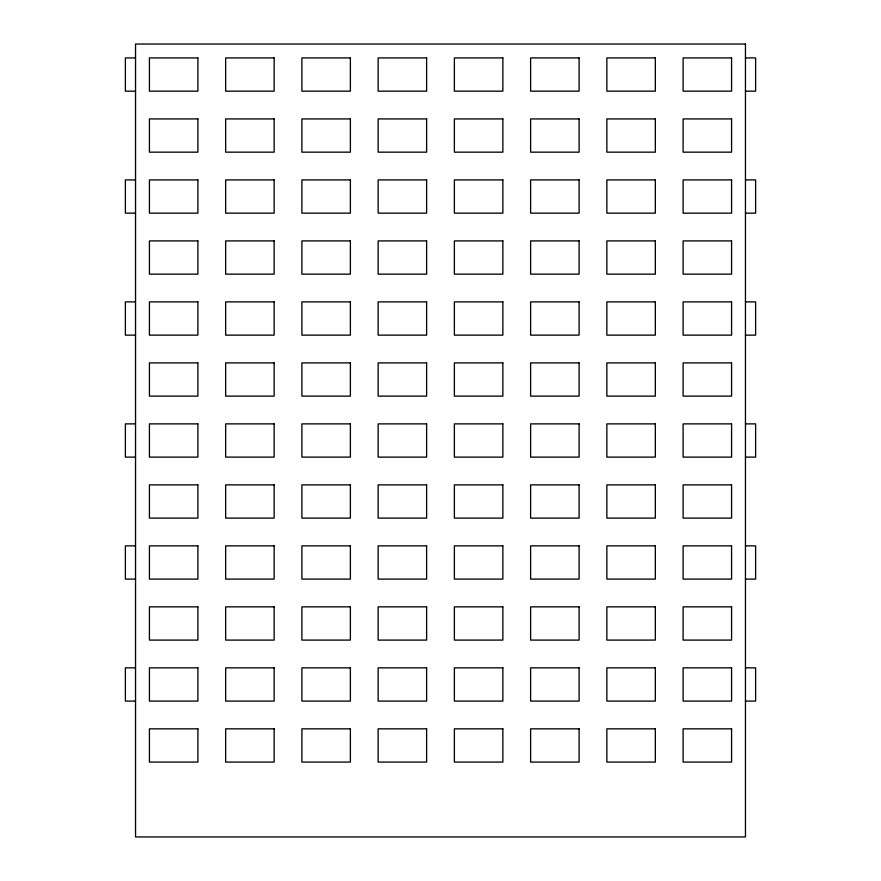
<?xml version="1.0" encoding="UTF-8"?>
<svg xmlns="http://www.w3.org/2000/svg" width="881" height="881" viewBox="0 0 881 881"><rect width="100%" height="100%" fill="white"/><g stroke="black" fill="none" stroke-linecap="round" stroke-linejoin="round"><path stroke-width="1.32" d="M135.542 57.926L125.377 57.926L125.377 91.161L135.542 91.161M745.458 57.926L755.623 57.926L755.623 91.161L745.458 91.161M135.542 179.911L125.377 179.911L125.377 213.147L135.542 213.147M745.458 179.911L755.623 179.911L755.623 213.147L745.458 213.147M135.542 301.897L125.377 301.897L125.377 335.132L135.542 335.132M745.458 301.897L755.623 301.897L755.623 335.132L745.458 335.132M135.542 423.882L125.377 423.882L125.377 457.118L135.542 457.118M745.458 423.882L755.623 423.882L755.623 457.118L745.458 457.118M135.542 545.868L125.377 545.868L125.377 579.103L135.542 579.103M745.458 545.868L755.623 545.868L755.623 579.103L745.458 579.103M135.542 667.853L125.377 667.853L125.377 701.089L135.542 701.089M745.458 667.853L755.623 667.853L755.623 701.089L745.458 701.089M745.458 44.05L135.542 44.05L135.542 836.95L745.458 836.95L745.458 44.05M197.895 57.926L149.418 57.926L149.418 91.161L197.895 91.161L197.895 57.926M274.145 57.926L225.657 57.926L225.657 91.161L274.145 91.161L274.145 57.926M350.385 57.926L301.897 57.926L301.897 91.161L350.385 91.161L350.385 57.926M426.624 57.926L378.136 57.926L378.136 91.161L426.624 91.161L426.624 57.926M502.864 57.926L454.376 57.926L454.376 91.161L502.864 91.161L502.864 57.926M579.103 57.926L530.615 57.926L530.615 91.161L579.103 91.161L579.103 57.926M655.343 57.926L606.855 57.926L606.855 91.161L655.343 91.161L655.343 57.926M731.582 57.926L683.105 57.926L683.105 91.161L731.582 91.161L731.582 57.926M197.895 118.924L149.418 118.924L149.418 152.16L197.895 152.16L197.895 118.924M274.145 118.924L225.657 118.924L225.657 152.16L274.145 152.16L274.145 118.924M350.385 118.924L301.897 118.924L301.897 152.16L350.385 152.16L350.385 118.924M426.624 118.924L378.136 118.924L378.136 152.16L426.624 152.16L426.624 118.924M502.864 118.924L454.376 118.924L454.376 152.16L502.864 152.16L502.864 118.924M579.103 118.924L530.615 118.924L530.615 152.16L579.103 152.16L579.103 118.924M655.343 118.924L606.855 118.924L606.855 152.16L655.343 152.16L655.343 118.924M731.582 118.924L683.105 118.924L683.105 152.16L731.582 152.16L731.582 118.924M197.895 179.911L149.418 179.911L149.418 213.147L197.895 213.147L197.895 179.911M274.145 179.911L225.657 179.911L225.657 213.147L274.145 213.147L274.145 179.911M350.385 179.911L301.897 179.911L301.897 213.147L350.385 213.147L350.385 179.911M426.624 179.911L378.136 179.911L378.136 213.147L426.624 213.147L426.624 179.911M502.864 179.911L454.376 179.911L454.376 213.147L502.864 213.147L502.864 179.911M579.103 179.911L530.615 179.911L530.615 213.147L579.103 213.147L579.103 179.911M655.343 179.911L606.855 179.911L606.855 213.147L655.343 213.147L655.343 179.911M731.582 179.911L683.105 179.911L683.105 213.147L731.582 213.147L731.582 179.911M197.895 240.909L149.418 240.909L149.418 274.145L197.895 274.145L197.895 240.909M274.145 240.909L225.657 240.909L225.657 274.145L274.145 274.145L274.145 240.909M350.385 240.909L301.897 240.909L301.897 274.145L350.385 274.145L350.385 240.909M426.624 240.909L378.136 240.909L378.136 274.145L426.624 274.145L426.624 240.909M502.864 240.909L454.376 240.909L454.376 274.145L502.864 274.145L502.864 240.909M579.103 240.909L530.615 240.909L530.615 274.145L579.103 274.145L579.103 240.909M655.343 240.909L606.855 240.909L606.855 274.145L655.343 274.145L655.343 240.909M731.582 240.909L683.105 240.909L683.105 274.145L731.582 274.145L731.582 240.909M197.895 301.897L149.418 301.897L149.418 335.132L197.895 335.132L197.895 301.897M274.145 301.897L225.657 301.897L225.657 335.132L274.145 335.132L274.145 301.897M350.385 301.897L301.897 301.897L301.897 335.132L350.385 335.132L350.385 301.897M426.624 301.897L378.136 301.897L378.136 335.132L426.624 335.132L426.624 301.897M502.864 301.897L454.376 301.897L454.376 335.132L502.864 335.132L502.864 301.897M579.103 301.897L530.615 301.897L530.615 335.132L579.103 335.132L579.103 301.897M655.343 301.897L606.855 301.897L606.855 335.132L655.343 335.132L655.343 301.897M731.582 301.897L683.105 301.897L683.105 335.132L731.582 335.132L731.582 301.897M197.895 362.895L149.418 362.895L149.418 396.12L197.895 396.12L197.895 362.895M274.145 362.895L225.657 362.895L225.657 396.12L274.145 396.12L274.145 362.895M350.385 362.895L301.897 362.895L301.897 396.12L350.385 396.12L350.385 362.895M426.624 362.895L378.136 362.895L378.136 396.12L426.624 396.12L426.624 362.895M502.864 362.895L454.376 362.895L454.376 396.12L502.864 396.12L502.864 362.895M579.103 362.895L530.615 362.895L530.615 396.12L579.103 396.12L579.103 362.895M655.343 362.895L606.855 362.895L606.855 396.12L655.343 396.12L655.343 362.895M731.582 362.895L683.105 362.895L683.105 396.12L731.582 396.12L731.582 362.895M197.895 423.882L149.418 423.882L149.418 457.118L197.895 457.118L197.895 423.882M274.145 423.882L225.657 423.882L225.657 457.118L274.145 457.118L274.145 423.882M350.385 423.882L301.897 423.882L301.897 457.118L350.385 457.118L350.385 423.882M426.624 423.882L378.136 423.882L378.136 457.118L426.624 457.118L426.624 423.882M502.864 423.882L454.376 423.882L454.376 457.118L502.864 457.118L502.864 423.882M579.103 423.882L530.615 423.882L530.615 457.118L579.103 457.118L579.103 423.882M655.343 423.882L606.855 423.882L606.855 457.118L655.343 457.118L655.343 423.882M731.582 423.882L683.105 423.882L683.105 457.118L731.582 457.118L731.582 423.882M197.895 484.88L149.418 484.88L149.418 518.105L197.895 518.105L197.895 484.88M274.145 484.88L225.657 484.88L225.657 518.105L274.145 518.105L274.145 484.88M350.385 484.88L301.897 484.88L301.897 518.105L350.385 518.105L350.385 484.88M426.624 484.88L378.136 484.88L378.136 518.105L426.624 518.105L426.624 484.88M502.864 484.88L454.376 484.88L454.376 518.105L502.864 518.105L502.864 484.88M579.103 484.88L530.615 484.88L530.615 518.105L579.103 518.105L579.103 484.88M655.343 484.88L606.855 484.88L606.855 518.105L655.343 518.105L655.343 484.88M731.582 484.88L683.105 484.88L683.105 518.105L731.582 518.105L731.582 484.88M197.895 545.868L149.418 545.868L149.418 579.103L197.895 579.103L197.895 545.868M274.145 545.868L225.657 545.868L225.657 579.103L274.145 579.103L274.145 545.868M350.385 545.868L301.897 545.868L301.897 579.103L350.385 579.103L350.385 545.868M426.624 545.868L378.136 545.868L378.136 579.103L426.624 579.103L426.624 545.868M502.864 545.868L454.376 545.868L454.376 579.103L502.864 579.103L502.864 545.868M579.103 545.868L530.615 545.868L530.615 579.103L579.103 579.103L579.103 545.868M655.343 545.868L606.855 545.868L606.855 579.103L655.343 579.103L655.343 545.868M731.582 545.868L683.105 545.868L683.105 579.103L731.582 579.103L731.582 545.868M197.895 606.855L149.418 606.855L149.418 640.091L197.895 640.091L197.895 606.855M274.145 606.855L225.657 606.855L225.657 640.091L274.145 640.091L274.145 606.855M350.385 606.855L301.897 606.855L301.897 640.091L350.385 640.091L350.385 606.855M426.624 606.855L378.136 606.855L378.136 640.091L426.624 640.091L426.624 606.855M502.864 606.855L454.376 606.855L454.376 640.091L502.864 640.091L502.864 606.855M579.103 606.855L530.615 606.855L530.615 640.091L579.103 640.091L579.103 606.855M655.343 606.855L606.855 606.855L606.855 640.091L655.343 640.091L655.343 606.855M731.582 606.855L683.105 606.855L683.105 640.091L731.582 640.091L731.582 606.855M197.895 667.853L149.418 667.853L149.418 701.089L197.895 701.089L197.895 667.853M274.145 667.853L225.657 667.853L225.657 701.089L274.145 701.089L274.145 667.853M350.385 667.853L301.897 667.853L301.897 701.089L350.385 701.089L350.385 667.853M426.624 667.853L378.136 667.853L378.136 701.089L426.624 701.089L426.624 667.853M502.864 667.853L454.376 667.853L454.376 701.089L502.864 701.089L502.864 667.853M579.103 667.853L530.615 667.853L530.615 701.089L579.103 701.089L579.103 667.853M655.343 667.853L606.855 667.853L606.855 701.089L655.343 701.089L655.343 667.853M731.582 667.853L683.105 667.853L683.105 701.089L731.582 701.089L731.582 667.853M197.895 728.84L149.418 728.84L149.418 762.076L197.895 762.076L197.895 728.84M274.145 728.84L225.657 728.84L225.657 762.076L274.145 762.076L274.145 728.84M350.385 728.84L301.897 728.84L301.897 762.076L350.385 762.076L350.385 728.84M426.624 728.84L378.136 728.84L378.136 762.076L426.624 762.076L426.624 728.84M502.864 728.84L454.376 728.84L454.376 762.076L502.864 762.076L502.864 728.84M579.103 728.84L530.615 728.84L530.615 762.076L579.103 762.076L579.103 728.84M655.343 728.84L606.855 728.84L606.855 762.076L655.343 762.076L655.343 728.84M731.582 728.84L683.105 728.84L683.105 762.076L731.582 762.076L731.582 728.84"/></g></svg>
